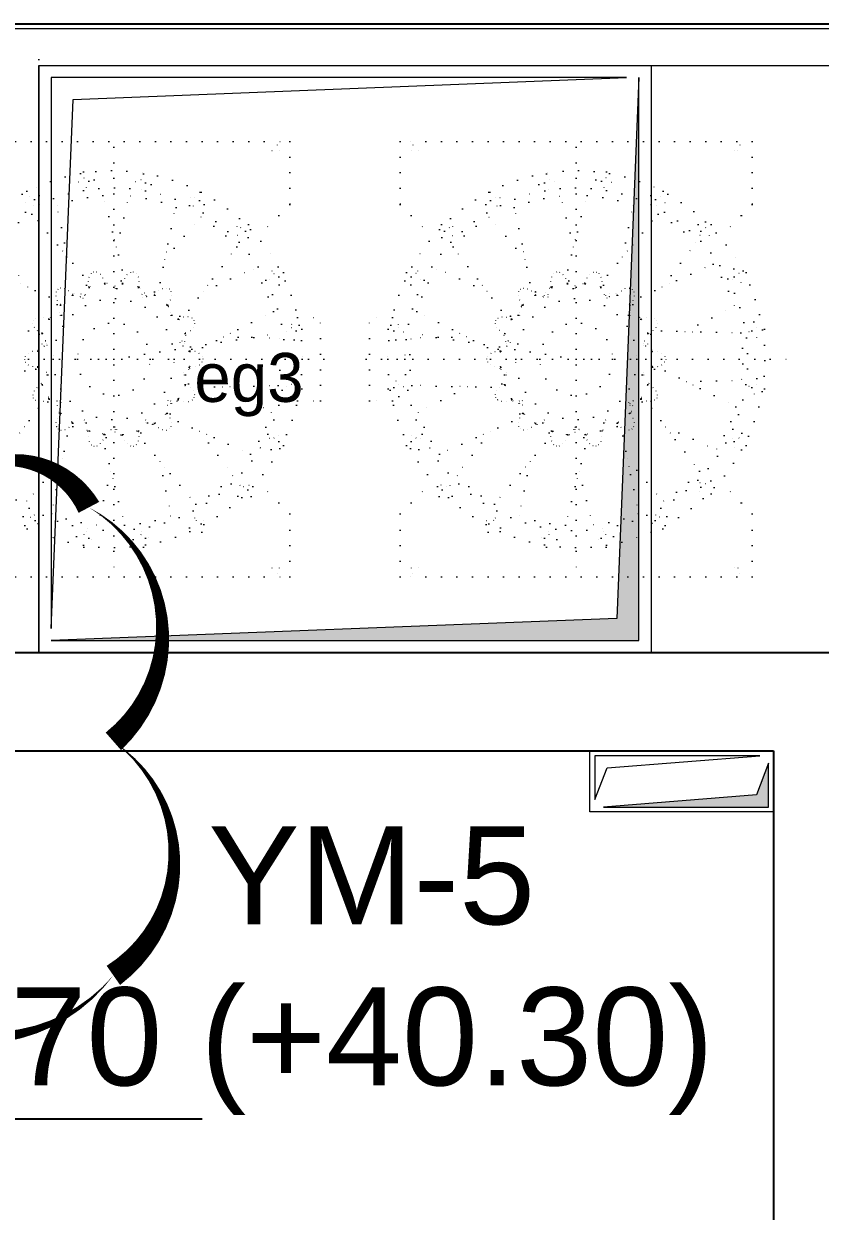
# Model space of a CAD drawing. Header units: metres. Extents: x -9802 to 773, y -8579 to 5125.
# Drawn here: x -1184.6 to -859.4, y -6854 to -6368.9 of the extents above; entities that cross this region are included whole.
import ezdxf
from ezdxf.enums import TextEntityAlignment as Align

# ---------------------------------------------------------------- set-up
doc = ezdxf.new("R2010")
doc.units = ezdxf.units.M
doc.header["$MEASUREMENT"] = 0
doc.linetypes.add('DOT2', pattern=[0.125, 0, -0.125])
doc.layers.get('0').update_dxf_attribs({"color": 30, "lineweight": 0})
for name, color, linetype in [('AG-PLASTER', 73, 'Continuous'), ('V-0_Notation_Level_200', 2, 'Continuous'), ('V-2_Wall_Concrete', 160, 'Continuous')]:
    doc.layers.add(name, color=color, linetype=linetype)
for name, color, linetype, lineweight in [('AG-Wall', 4, 'Continuous', 20), ('AI-040', 2, 'Continuous', 20), ('HOLD', 7, 'Continuous', 0), ('shaft', 3, 'Continuous', 20)]:
    doc.layers.add(name, color=color, linetype=linetype, lineweight=lineweight)
doc.styles.add('$0$IIS IKEA SANS', font='')
doc.styles.add('ALANLAR_B8$0$ALANLAR_B8$0$VIVA_100', font='arial.ttf', dxfattribs={"height": 25})
doc.styles.add('ARIAL', font='arial.ttf', dxfattribs={"width": 0.9})
doc.styles.get('$0$IIS IKEA SANS').set_extended_font_data('IKEA Sans')

# ---------------------------------------------------------------- blocks, each defined once
blk = doc.blocks.new('ST-B2')
at = {"layer": 'AG-PLASTER'}
blk.add_line((-100, 12070), (6100, 12070), dxfattribs=at)
at = {"layer": 'AG-Wall'}
for p, q in [((-80, 12050), (6080, 12050)), ((2700, 11900), (2700, 9500)), ((2700, 11900), (5930, 11900))]:
    blk.add_line(p, q, dxfattribs=at)
at = {"layer": 'V-2_Wall_Concrete'}
for p, q in [((6100, 9500), (2420, 9500)), ((2420, 9100), (5700, 9100)), ((5700, 9100), (5700, 300))]:
    blk.add_line(p, q, dxfattribs=at)
blk = doc.blocks.new('*U27')
for p, q in [((0, -492.7), (0, 492.7)), ((-492.7, 0), (2190.6, 0))]:
    blk.add_line(p, q)
at = {"const_width": 328.5}
for points in [[(0, 164.2, 0.414214), (-164.2, 0, 0.414214)], [(0, -164.2, 0.414214), (164.2, 0, 0.414214)]]:
    blk.add_lwpolyline(points, format="xyb", dxfattribs=at)
blk.add_circle((0, 0), 328.5)
at = {"style": 'ALANLAR_B8$0$ALANLAR_B8$0$VIVA_100'}
for tag, p in [('%%P0.00', (1896.6, 136.9)), ('-0.07', (1833.7, -501.6))]:
    blk.add_attdef(tag, text='', height=400, dxfattribs=at).set_placement(p, align=Align.RIGHT)
blk = doc.blocks.new('A$C5B626117')
at = {"linetype": 'DOT2', "ltscale": 50}
for p, q in [((12.42, -34.96), (12.42, -60.72)), ((12.42, -34.96), (156.18, -34.96)), ((19.75, -38.58), (15.35, -38.58)), ((17.55, -36.38), (17.55, -40.77)), ((84.3, -37.27), (84.3, -210.47)), ((148.85, -38.58), (153.24, -38.58)), ((151.04, -36.38), (151.04, -40.77)), ((156.18, -34.96), (156.18, -60.72)), ((72.01, -47.42), (73.21, -54.97)), ((96.47, -48.12), (95.28, -55.67)), ((76.28, -50.62), (68.94, -51.78)), ((99.55, -52.48), (92.2, -51.32)), ((53.83, -57.01), (47.2, -60.39)), ((48.78, -55.3), (52.25, -62.1)), ((121.21, -60.74), (114.59, -57.37)), ((119.63, -55.65), (116.17, -62.46)), ((12.42, -60.72), (25.66, -73.96)), ((156.18, -60.72), (142.94, -73.96)), ((29.26, -68.83), (34.66, -74.24)), ((34.59, -68.91), (29.33, -74.16)), ((139.33, -68.83), (133.93, -74.24)), ((139.26, -74.16), (134.01, -68.91)), ((20.04, -86.96), (16.66, -93.58)), ((151.93, -93.58), (148.56, -86.96)), ((14.95, -88.54), (21.75, -92)), ((153.65, -88.54), (146.84, -92)), ((70.85, -97.26), (71.87, -96.77)), ((72.82, -97.41), (71.87, -96.77)), ((80.65, -93.09), (74.23, -94.56)), ((74.5, -94.26), (80.28, -92.94)), ((74.5, -94.26), (74.55, -94.5)), ((80.28, -92.94), (80.34, -93.18)), ((94.37, -94.56), (87.94, -93.09)), ((87.95, -92.86), (94.46, -94.35)), ((88.31, -92.94), (88.26, -93.18)), ((94.1, -94.26), (94.05, -94.5)), ((95.78, -97.41), (96.72, -96.77)), ((96.72, -96.77), (97.74, -97.26)), ((67.66, -97.72), (62.51, -101.83)), ((62.62, -101.45), (67.26, -97.75)), ((62.62, -101.45), (62.77, -101.64)), ((67.26, -97.75), (67.42, -97.94)), ((70.77, -98.4), (70.85, -97.26)), ((70.77, -98.4), (71.71, -99.04)), ((71.71, -99.04), (72.73, -98.55)), ((72.82, -97.41), (72.73, -98.55)), ((95.78, -97.41), (95.86, -98.55)), ((95.86, -98.55), (96.88, -99.04)), ((97.83, -98.4), (96.88, -99.04)), ((97.83, -98.4), (97.74, -97.26)), ((106.09, -101.83), (100.94, -97.72)), ((101.33, -97.75), (101.18, -97.94)), ((101.33, -97.75), (105.98, -101.45)), ((105.98, -101.45), (105.82, -101.64)), ((11.78, -108.62), (10.61, -115.96)), ((55.04, -113.08), (57.61, -107.73)), ((57.96, -107.53), (55.1, -113.47)), ((57.61, -107.73), (57.84, -107.83)), ((113.5, -113.47), (110.64, -107.53)), ((110.98, -107.73), (110.76, -107.83)), ((110.98, -107.73), (113.56, -113.08)), ((157.98, -115.96), (156.82, -108.62)), ((159.39, -106.85), (168.76, -106.85)), ((168.76, -140.89), (168.76, -106.85)), ((7.42, -111.7), (14.97, -112.89)), ((55.04, -113.08), (55.26, -113.18)), ((56.45, -116.35), (55.36, -116.69)), ((56.45, -116.35), (57.29, -117.13)), ((84.3, -123.87), (152.71, -113.04)), ((112.14, -116.35), (111.3, -117.13)), ((112.14, -116.35), (113.23, -116.69)), ((113.56, -113.08), (113.34, -113.18)), ((161.17, -111.7), (153.63, -112.89)), ((53.25, -127.21), (53.25, -120.53)), ((53.25, -120.9), (53.5, -120.9)), ((53.25, -126.84), (53.25, -120.9)), ((53.48, -120.58), (53.48, -127.17)), ((55.11, -117.79), (55.36, -116.69)), ((55.95, -118.57), (55.11, -117.79)), ((55.95, -118.57), (57.04, -118.23)), ((57.04, -118.23), (57.29, -117.13)), ((111.3, -117.13), (111.56, -118.23)), ((112.65, -118.57), (111.56, -118.23)), ((112.65, -118.57), (113.49, -117.79)), ((113.23, -116.69), (113.49, -117.79)), ((115.34, -120.9), (115.1, -120.9)), ((115.12, -127.17), (115.12, -120.58)), ((115.34, -120.53), (115.34, -127.21)), ((115.34, -120.9), (115.34, -126.84)), ((170.17, -123.87), (-1.58, -123.87)), ((78.11, -123.87), (90.48, -123.87)), ((53.25, -126.84), (53.5, -126.84)), ((53.5, -126.84), (53.5, -126.34)), ((115.34, -126.84), (115.1, -126.84)), ((7.42, -136.05), (14.97, -134.85)), ((10.61, -131.78), (11.78, -139.12)), ((55.04, -134.67), (55.26, -134.56)), ((57.61, -140.02), (55.04, -134.67)), ((55.1, -134.28), (57.96, -140.21)), ((55.26, -134.56), (55.48, -135.01)), ((57.62, -139.46), (55.48, -135.01)), ((110.64, -140.21), (113.5, -134.28)), ((113.12, -135.01), (110.97, -139.46)), ((113.56, -134.67), (110.98, -140.02)), ((113.34, -134.56), (113.12, -135.01)), ((113.56, -134.67), (113.34, -134.56)), ((161.17, -136.05), (153.63, -134.85)), ((156.82, -139.12), (157.98, -131.78)), ((57.61, -140.02), (57.84, -139.91)), ((57.84, -139.91), (57.62, -139.46)), ((110.76, -139.91), (110.97, -139.46)), ((110.98, -140.02), (110.76, -139.91)), ((61.06, -140.95), (60.64, -142.01)), ((61.35, -142.9), (60.64, -142.01)), ((61.06, -140.95), (62.19, -140.78)), ((62.47, -142.73), (61.35, -142.9)), ((62.89, -141.67), (62.19, -140.78)), ((62.47, -142.73), (62.89, -141.67)), ((106.41, -140.78), (105.7, -141.67)), ((106.12, -142.73), (105.7, -141.67)), ((106.12, -142.73), (107.25, -142.9)), ((107.54, -140.95), (106.41, -140.78)), ((107.96, -142.01), (107.25, -142.9)), ((107.54, -140.95), (107.96, -142.01)), ((159.39, -140.89), (168.76, -140.89)), ((62.51, -145.91), (67.66, -150.02)), ((62.62, -146.29), (62.77, -146.1)), ((67.26, -150), (62.62, -146.29)), ((62.77, -146.1), (63.16, -146.41)), ((67.03, -149.49), (63.16, -146.41)), ((67.42, -149.8), (67.03, -149.49)), ((67.26, -150), (67.42, -149.8)), ((100.94, -150.02), (106.09, -145.91)), ((101.18, -149.8), (101.57, -149.49)), ((101.33, -150), (101.18, -149.8)), ((105.98, -146.29), (101.33, -150)), ((105.44, -146.41), (101.57, -149.49)), ((105.82, -146.1), (105.44, -146.41)), ((105.98, -146.29), (105.82, -146.1)), ((16.66, -154.16), (20.04, -160.79)), ((74.23, -153.19), (80.65, -154.65)), ((74.5, -153.48), (74.55, -153.24)), ((80.28, -154.8), (74.5, -153.48)), ((74.55, -153.24), (75.03, -153.35)), ((79.86, -154.45), (75.03, -153.35)), ((80.34, -154.56), (79.86, -154.45)), ((80.28, -154.8), (80.34, -154.56)), ((83.16, -152.69), (83.73, -151.7)), ((83.16, -152.69), (83.73, -153.68)), ((84.86, -151.7), (83.73, -151.7)), ((84.86, -153.68), (83.73, -153.68)), ((85.44, -152.69), (84.86, -151.7)), ((85.44, -152.69), (84.86, -153.68)), ((87.94, -154.65), (94.37, -153.19)), ((88.26, -154.56), (88.74, -154.45)), ((88.31, -154.8), (88.26, -154.56)), ((94.1, -153.48), (88.31, -154.8)), ((93.56, -153.35), (88.74, -154.45)), ((94.05, -153.24), (93.56, -153.35)), ((94.1, -153.48), (94.05, -153.24)), ((148.56, -160.79), (151.93, -154.16)), ((14.95, -159.21), (21.75, -155.74)), ((153.65, -159.21), (146.84, -155.74)), ((12.42, -187.02), (25.66, -173.78)), ((29.26, -178.91), (34.66, -173.51)), ((29.33, -173.58), (34.59, -178.84)), ((140.37, -179.94), (134.97, -174.54)), ((135.04, -179.87), (140.3, -174.61)), ((156.18, -187.02), (142.94, -173.78)), ((12.42, -212.78), (12.42, -187.02)), ((47.38, -188.13), (54.01, -191.51)), ((48.96, -193.22), (52.43, -186.41)), ((120.3, -194.52), (116.83, -187.72)), ((156.18, -212.78), (156.18, -187.02)), ((72.12, -200.75), (73.32, -193.2)), ((96.47, -200.75), (95.28, -193.2)), ((115.25, -192.81), (121.88, -189.43)), ((69.05, -196.39), (76.39, -197.56)), ((92.2, -197.56), (99.55, -196.39)), ((17.55, -211.37), (17.55, -206.97)), ((151.04, -211.37), (151.04, -206.97)), ((12.42, -212.78), (156.18, -212.78)), ((19.75, -209.17), (15.35, -209.17)), ((148.85, -209.17), (153.24, -209.17))]:
    blk.add_line(p, q, dxfattribs=at)
for points in [[(87.78, -87.43), (83.84, -71.83), (79.84, -55.99)], [(85.43, -78.13), (86.88, -72.32), (90.91, -56.16)], [(65.47, -82.17), (64.25, -76.3), (60.88, -60)], [(103.25, -92.54), (106.46, -76.79), (109.74, -60.78)], [(71.62, -89.52), (61.3, -77.18), (50.83, -64.64)], [(105.16, -83.15), (108.99, -78.54), (119.63, -65.74)], [(49.24, -94.47), (45.6, -89.71), (35.48, -76.49)], [(114.96, -103.87), (124.7, -91.07), (134.59, -78.06)], [(57.97, -98.43), (43.33, -91.78), (28.45, -85.03)], [(120.77, -96.24), (126.22, -93.75), (141.36, -86.82)], [(39.95, -112.59), (34.61, -109.88), (19.76, -102.36)], [(120.6, -119.15), (134.93, -111.84), (149.49, -104.42)], [(49.54, -112.37), (33.46, -112.74), (17.12, -113.11)], [(129.15, -114.8), (135.14, -114.92), (151.78, -115.25)], [(47.99, -128.59), (33.67, -135.9), (19.11, -143.32)], [(39.45, -132.95), (33.46, -132.83), (16.82, -132.49)], [(119.06, -135.37), (135.14, -135), (151.47, -134.63)], [(128.64, -135.15), (133.99, -137.86), (148.84, -145.38)], [(53.63, -143.87), (43.9, -156.68), (34, -169.68)], [(110.62, -149.32), (125.27, -155.96), (140.15, -162.71)], [(47.83, -151.51), (42.38, -154), (27.24, -160.92)], [(65.35, -155.2), (62.13, -170.96), (58.86, -186.97)], [(119.35, -153.28), (123, -158.03), (133.11, -171.25)], [(96.98, -158.22), (107.29, -170.56), (117.77, -183.1)], [(63.43, -164.59), (59.6, -169.2), (48.97, -182.01)], [(80.82, -160.32), (84.76, -175.91), (88.75, -191.76)], [(83.17, -169.61), (81.72, -175.43), (77.69, -191.58)], [(103.12, -165.57), (104.34, -171.44), (107.72, -187.74)]]:
    blk.add_lwpolyline(points, dxfattribs=at)
for points in [[(80.65, -92.86, 0.062307), (79.9, -90.8, 0.075513), (78.84, -89.33, 0.107069), (77.41, -88.39, 0.14954), (76.18, -88.3, 0.14954), (75.11, -88.91, 0.107069), (74.23, -90.38, 0.075513), (73.91, -92.16, 0.062307), (74.13, -94.35, 0.062307)], [(94.46, -94.35, 0.062307), (94.68, -92.16, 0.075513), (94.37, -90.38, 0.107069), (93.49, -88.91, 0.14954), (92.42, -88.3, 0.14954), (91.19, -88.39, 0.107069), (89.76, -89.33, 0.075513), (88.7, -90.8, 0.062307), (87.95, -92.86, 0.062307)], [(67.55, -97.52, 0.062307), (65.98, -95.98, 0.075513), (64.39, -95.12, 0.107069), (62.7, -94.89, 0.14954), (61.55, -95.34, 0.14954), (60.85, -96.36, 0.107069), (60.69, -98.06, 0.075513), (61.19, -99.81, 0.062307), (62.33, -101.68, 0.062307)], [(106.27, -101.68, 0.062307), (107.41, -99.81, 0.075513), (107.9, -98.06, 0.107069), (107.75, -96.36, 0.14954), (107.05, -95.34, 0.14954), (105.9, -94.89, 0.107069), (104.21, -95.12, 0.075513), (102.61, -95.98, 0.062307), (101.04, -97.52, 0.062307)], [(57.77, -107.39, 0.062307), (55.69, -106.69, 0.075513), (53.88, -106.6, 0.107069), (52.26, -107.13, 0.14954), (51.42, -108.04, 0.14954), (51.24, -109.26, 0.107069), (51.83, -110.86, 0.075513), (53.03, -112.22, 0.062307), (54.88, -113.41, 0.062307)], [(113.72, -113.41, 0.062307), (115.56, -112.22, 0.075513), (116.76, -110.86, 0.107069), (117.36, -109.26, 0.14954), (117.17, -108.04, 0.14954), (116.34, -107.13, 0.107069), (114.71, -106.6, 0.075513), (112.9, -106.69, 0.062307), (110.82, -107.39, 0.062307)], [(53.25, -120.53, 0.062307), (51.07, -120.8, 0.075513), (49.4, -121.51, 0.107069), (48.17, -122.69, 0.14954), (47.81, -123.87, 0.14954), (48.17, -125.05, 0.107069), (49.4, -126.23, 0.075513), (51.07, -126.94, 0.062307), (53.25, -127.21, 0.062307)], [(115.34, -127.21, 0.062307), (117.52, -126.94, 0.075513), (119.19, -126.23, 0.107069), (120.43, -125.05, 0.14954), (120.79, -123.87, 0.14954), (120.43, -122.69, 0.107069), (119.19, -121.51, 0.075513), (117.52, -120.8, 0.062307), (115.34, -120.53, 0.062307)], [(54.88, -134.33, 0.062307), (53.03, -135.52, 0.075513), (51.83, -136.88, 0.107069), (51.24, -138.48, 0.14954), (51.42, -139.7, 0.14954), (52.26, -140.61, 0.107069), (53.88, -141.14, 0.075513), (55.69, -141.05, 0.062307), (57.77, -140.35, 0.062307)], [(110.82, -140.35, 0.062307), (112.9, -141.05, 0.075513), (114.71, -141.14, 0.107069), (116.34, -140.61, 0.14954), (117.17, -139.7, 0.14954), (117.36, -138.48, 0.107069), (116.76, -136.88, 0.075513), (115.56, -135.52, 0.062307), (113.72, -134.33, 0.062307)], [(62.33, -146.06, 0.062307), (61.19, -147.93, 0.075513), (60.69, -149.68, 0.107069), (60.85, -151.38, 0.14954), (61.55, -152.4, 0.14954), (62.7, -152.85, 0.107069), (64.39, -152.63, 0.075513), (65.98, -151.76, 0.062307), (67.55, -150.23, 0.062307)], [(101.04, -150.23, 0.062307), (102.61, -151.76, 0.075513), (104.21, -152.63, 0.107069), (105.9, -152.85, 0.14954), (107.05, -152.4, 0.14954), (107.75, -151.38, 0.107069), (107.9, -149.68, 0.075513), (107.41, -147.93, 0.062307), (106.27, -146.06, 0.062307)], [(74.13, -153.4, 0.062307), (73.91, -155.58, 0.075513), (74.23, -157.37, 0.107069), (75.11, -158.83, 0.14954), (76.18, -159.45, 0.14954), (77.41, -159.36, 0.107069), (78.84, -158.42, 0.075513), (79.9, -156.94, 0.062307), (80.65, -154.88, 0.062307)], [(87.95, -154.88, 0.062307), (88.7, -156.94, 0.075513), (89.76, -158.42, 0.107069), (91.19, -159.36, 0.14954), (92.42, -159.45, 0.14954), (93.49, -158.83, 0.107069), (94.37, -157.37, 0.075513), (94.68, -155.58, 0.062307), (94.46, -153.4, 0.062307)]]:
    blk.add_lwpolyline(points, format="xyb", dxfattribs=at)
for centre, radius in [((17.55, -38.58), 0.772), ((151.04, -38.58), 0.772), ((84.3, -123.87), 77), ((72.61, -51.2), 1.46), ((95.88, -51.9), 1.46), ((84.3, -123.87), 70), ((50.52, -58.7), 1.46), ((117.9, -59.05), 1.46), ((31.96, -71.54), 1.46), ((136.63, -71.54), 1.46), ((18.35, -90.27), 1.46), ((150.25, -90.27), 1.46), ((84.3, -95.05), 1.24), ((84.3, -95.05), 0.618), ((71.79, -97.91), 0.618), ((96.8, -97.91), 0.618), ((61.77, -105.9), 1.24), ((61.77, -105.9), 0.618), ((106.83, -105.9), 1.24), ((106.83, -105.9), 0.618), ((11.19, -112.29), 1.46), ((157.4, -112.29), 1.46), ((56.2, -117.46), 0.618), ((112.4, -117.46), 0.618), ((56.2, -130.28), 1.24), ((56.2, -130.28), 0.618), ((112.4, -130.28), 1.24), ((112.4, -130.28), 0.618), ((11.19, -135.45), 1.46), ((157.4, -135.45), 1.46), ((61.77, -141.84), 0.618), ((106.83, -141.84), 0.618), ((71.79, -149.84), 1.24), ((71.79, -149.84), 0.618), ((96.8, -149.84), 1.24), ((96.8, -149.84), 0.618), ((84.3, -152.69), 0.618), ((18.35, -157.47), 1.46), ((150.25, -157.47), 1.46), ((31.96, -176.21), 1.46), ((137.67, -177.24), 1.46), ((50.7, -189.82), 1.46), ((118.56, -191.12), 1.46), ((72.72, -196.97), 1.46), ((95.88, -196.97), 1.46), ((17.55, -209.17), 0.772), ((151.04, -209.17), 0.772)]:
    blk.add_circle(centre, radius, dxfattribs=at)
for centre, radius, start, end in [((84.3, -124.97), 68.03, 93.7551, 110.1386), ((84.3, -124.97), 68.03, 68.0408, 84.4243), ((84.3, -123.87), 68.03, 119.4694, 135.8529), ((84.3, -123.87), 68.03, 42.3265, 58.71), ((84.3, -123.87), 68.03, 145.1837, 161.5671), ((84.3, -123.87), 68.03, 16.6122, 32.9957), ((65.82, -94.15), 7.42, 3.3648, 38.5714), ((89.78, -132.9), 41.07, 93.3171, 102.8571), ((80.54, -89.08), 7.42, 337.6506, 12.8571), ((93.16, -129.62), 41.07, 119.0314, 128.5714), ((84.3, -123.87), 31, 108.959, 122.4696), ((83.27, -134.38), 41.07, 102.8571, 108.038), ((84.3, -123.87), 31, 83.2447, 96.7553), ((78.81, -132.9), 41.07, 77.1429, 82.3237), ((84.3, -123.87), 31, 57.5304, 71.041), ((85.32, -134.38), 41.07, 67.6028, 77.1429), ((75.44, -129.62), 41.07, 51.4286, 56.6094), ((96.01, -90.89), 7.42, 311.9363, 347.1429), ((94.77, -125.21), 41.07, 144.7457, 154.2857), ((84.3, -123.87), 31, 134.6733, 148.1839), ((54.75, -105.11), 7.42, 29.0791, 64.2857), ((87.93, -133.79), 41.07, 128.5714, 133.7523), ((84.3, -123.87), 24.74, 0, 180), ((84.3, -123.87), 31, 31.8161, 45.3267), ((80.66, -133.79), 41.07, 41.8885, 51.4286), ((73.82, -125.21), 41.07, 25.7143, 30.8951), ((109.16, -99.24), 7.42, 286.222, 321.4286), ((84.3, -123.87), 14.84, 0, 180), ((84.3, -123.87), 68.03, 170.898, 187.2814), ((49.54, -119.79), 7.42, 54.7934, 90), ((94.32, -120.53), 41.07, 170.4599, 180), ((91.88, -131.23), 41.07, 154.2857, 159.4666), ((84.3, -123.87), 31, 160.3876, 173.8982), ((84.3, -123.87), 31, 6.1018, 19.6124), ((76.72, -131.23), 41.07, 16.1742, 25.7143), ((84.3, -123.87), 68.03, 350.898, 7.2814), ((74.28, -120.53), 41.07, 0, 5.1809), ((117.38, -112.47), 7.42, 260.5077, 295.7143), ((84.3, -123.87), 24.74, 180, 0), ((84.3, -123.87), 14.84, 180, 0), ((51.21, -135.27), 7.42, 80.5077, 115.7143), ((91.88, -116.52), 41.07, 196.1742, 205.7143), ((94.32, -127.21), 41.07, 180, 185.1809), ((84.3, -123.87), 31, 186.1018, 199.6124), ((84.3, -123.87), 31, 340.3876, 353.8982), ((76.72, -116.52), 41.07, 334.2857, 339.4666), ((74.28, -127.21), 41.07, 350.4599, 0), ((119.06, -127.95), 7.42, 234.7934, 270), ((94.77, -122.53), 41.07, 205.7143, 210.8951), ((84.3, -123.87), 31, 211.8161, 225.3267), ((84.3, -123.87), 31, 314.6733, 328.1839), ((73.82, -122.53), 41.07, 324.7457, 334.2857), ((84.3, -123.87), 68.03, 196.6122, 212.9957), ((59.44, -148.5), 7.42, 106.222, 141.4286), ((87.93, -113.96), 41.07, 221.8885, 231.4286), ((80.66, -113.96), 41.07, 308.5714, 313.7523), ((84.3, -123.87), 68.03, 325.1837, 341.5671), ((93.16, -118.12), 41.07, 231.4286, 236.6094), ((84.3, -123.87), 31, 237.5304, 251.041), ((84.3, -123.87), 31, 288.959, 302.4696), ((75.44, -118.12), 41.07, 299.0314, 308.5714), ((113.84, -142.63), 7.42, 209.0791, 244.2857), ((72.58, -156.85), 7.42, 131.9363, 167.1429), ((83.27, -113.36), 41.07, 247.6028, 257.1429), ((84.3, -123.87), 31, 263.2447, 276.7553), ((89.78, -114.85), 41.07, 257.1429, 262.3237), ((78.81, -114.85), 41.07, 273.3171, 282.8571), ((85.32, -113.36), 41.07, 282.8571, 288.038), ((102.78, -153.59), 7.42, 183.3648, 218.5714), ((88.05, -158.67), 7.42, 157.6506, 192.8571), ((84.3, -123.87), 68.03, 222.3265, 238.71), ((84.3, -123.87), 68.03, 299.4694, 315.8529), ((84.3, -123.87), 68.03, 248.0408, 264.4243), ((84.3, -123.87), 68.03, 273.7551, 290.1386)]:
    blk.add_arc(centre, radius, start, end, dxfattribs=at)

msp = doc.modelspace()

# ---------------------------------------------------------------- hatches: boundary and pattern name
at = {"layer": 'shaft'}
h = msp.add_hatch(color=256, dxfattribs=at)
h.dxf.hatch_style = 1
h.paths.add_polyline_path([(-1173.44, -6620.88), (-933.44, -6620.88), (-933.44, -6390.88), (-942.44, -6611.88)])
h = msp.add_hatch(color=256, dxfattribs=at)
h.dxf.hatch_style = 1
h.paths.add_polyline_path([(-947.82, -6688.88), (-880.44, -6688.88), (-880.44, -6670.94), (-885.44, -6683.88)])

# ---------------------------------------------------------------- linework, layer by layer
at = {"layer": 'HOLD'}
msp.add_lwpolyline([(-1158.04, -6566.45, 0, 9.56, -0.517742), (-1148.04, -6662.04, 0, 9.56, -0.520567), (-1148.04, -6757.64, 0, 9.56, -0.470181), (-1251.3, -6759.97, 0, 9.56, -0.520567), (-1346.9, -6759.97, 0, 9.56, -0.581384), (-1432.49, -6759.97, 0, 9.56, -0.520567), (-1469.56, -6701.45, 0, 9.56, -0.520567), (-1469.56, -6605.85, 0, 9.56, -0.520567), (-1413.38, -6566.45, 0, 9.56, -0.520567), (-1317.78, -6566.45, 0, 9.56, -0.520567), (-1222.18, -6566.45, 0, 9.56, -0.601722)], format="xyseb", close=True, dxfattribs=at)
at = {"layer": 'shaft', "linetype": 'DOT2', "ltscale": 100}
msp.add_lwpolyline([(-1178.44, -6625.88), (-1456.44, -6625.88), (-1456.44, -6370.88), (-1178.44, -6370.88)], close=True, dxfattribs=at)
at = {"layer": 'shaft'}
msp.add_lwpolyline([(-1178.44, -6385.88), (-928.44, -6385.88), (-928.44, -6625.88), (-1178.44, -6625.88)], close=True, dxfattribs=at)
for points in [[(-938.44, -6390.88), (-1173.44, -6390.88), (-1173.44, -6615.88), (-1164.44, -6399.88), (-938.44, -6390.88)], [(-1173.44, -6620.88), (-933.44, -6620.88), (-933.44, -6390.88), (-942.44, -6611.88), (-1173.44, -6620.88)], [(-884.05, -6667.88), (-951.44, -6667.88), (-951.44, -6685.82), (-946.44, -6672.88), (-884.05, -6667.88)], [(-947.82, -6688.88), (-880.44, -6688.88), (-880.44, -6670.94), (-885.44, -6683.88), (-947.82, -6688.88)]]:
    msp.add_lwpolyline(points, dxfattribs=at)
at = {"layer": 'shaft', "ltscale": 2000}
msp.add_lwpolyline([(-878.44, -6665.88), (-878.44, -6690.88), (-953.44, -6690.88), (-953.44, -6665.88)], close=True, dxfattribs=at)

# ---------------------------------------------------------------- block references
at = {"ltscale": 0.3, "xscale": 0.1, "yscale": 0.1, "zscale": 0.1}
msp.add_blockref('ST-B2', (-1448.44, -7575.88), dxfattribs=at)
at = {"ltscale": 0.3}
msp.add_blockref('A$C5B626117', (-1232.2, -6382.01), dxfattribs=at)
at = {"ltscale": 0.3, "xscale": -1}
msp.add_blockref('A$C5B626117', (-874.67, -6382.01), dxfattribs=at)
at = {"layer": 'V-0_Notation_Level_200'}
ref = msp.add_blockref('*U27', (-1330.85, -6816.26), dxfattribs=dict(at, xscale=0.1, yscale=0.1, zscale=0.1))
ref.add_attrib('%%P0.00', '      -11.70 (+40.30)', dxfattribs={"layer": '0', "height": 40, "style": 'ALANLAR_B8$0$ALANLAR_B8$0$VIVA_100'}).set_placement((-1141.18, -6802.57), align=Align.CENTER)

# ---------------------------------------------------------------- texts
at = {"layer": 'AI-040', "style": 'ARIAL'}
msp.add_text('YM-5', height=40, dxfattribs=at).set_placement((-1042.52, -6716.76), align=Align.MIDDLE_CENTER)
at = {"layer": 'shaft', "ltscale": 0.3, "style": '$0$IIS IKEA SANS'}
msp.add_text('eg3', height=20, dxfattribs=at).set_placement((-1114.97, -6523.36))

doc.saveas('drawing.dxf')
